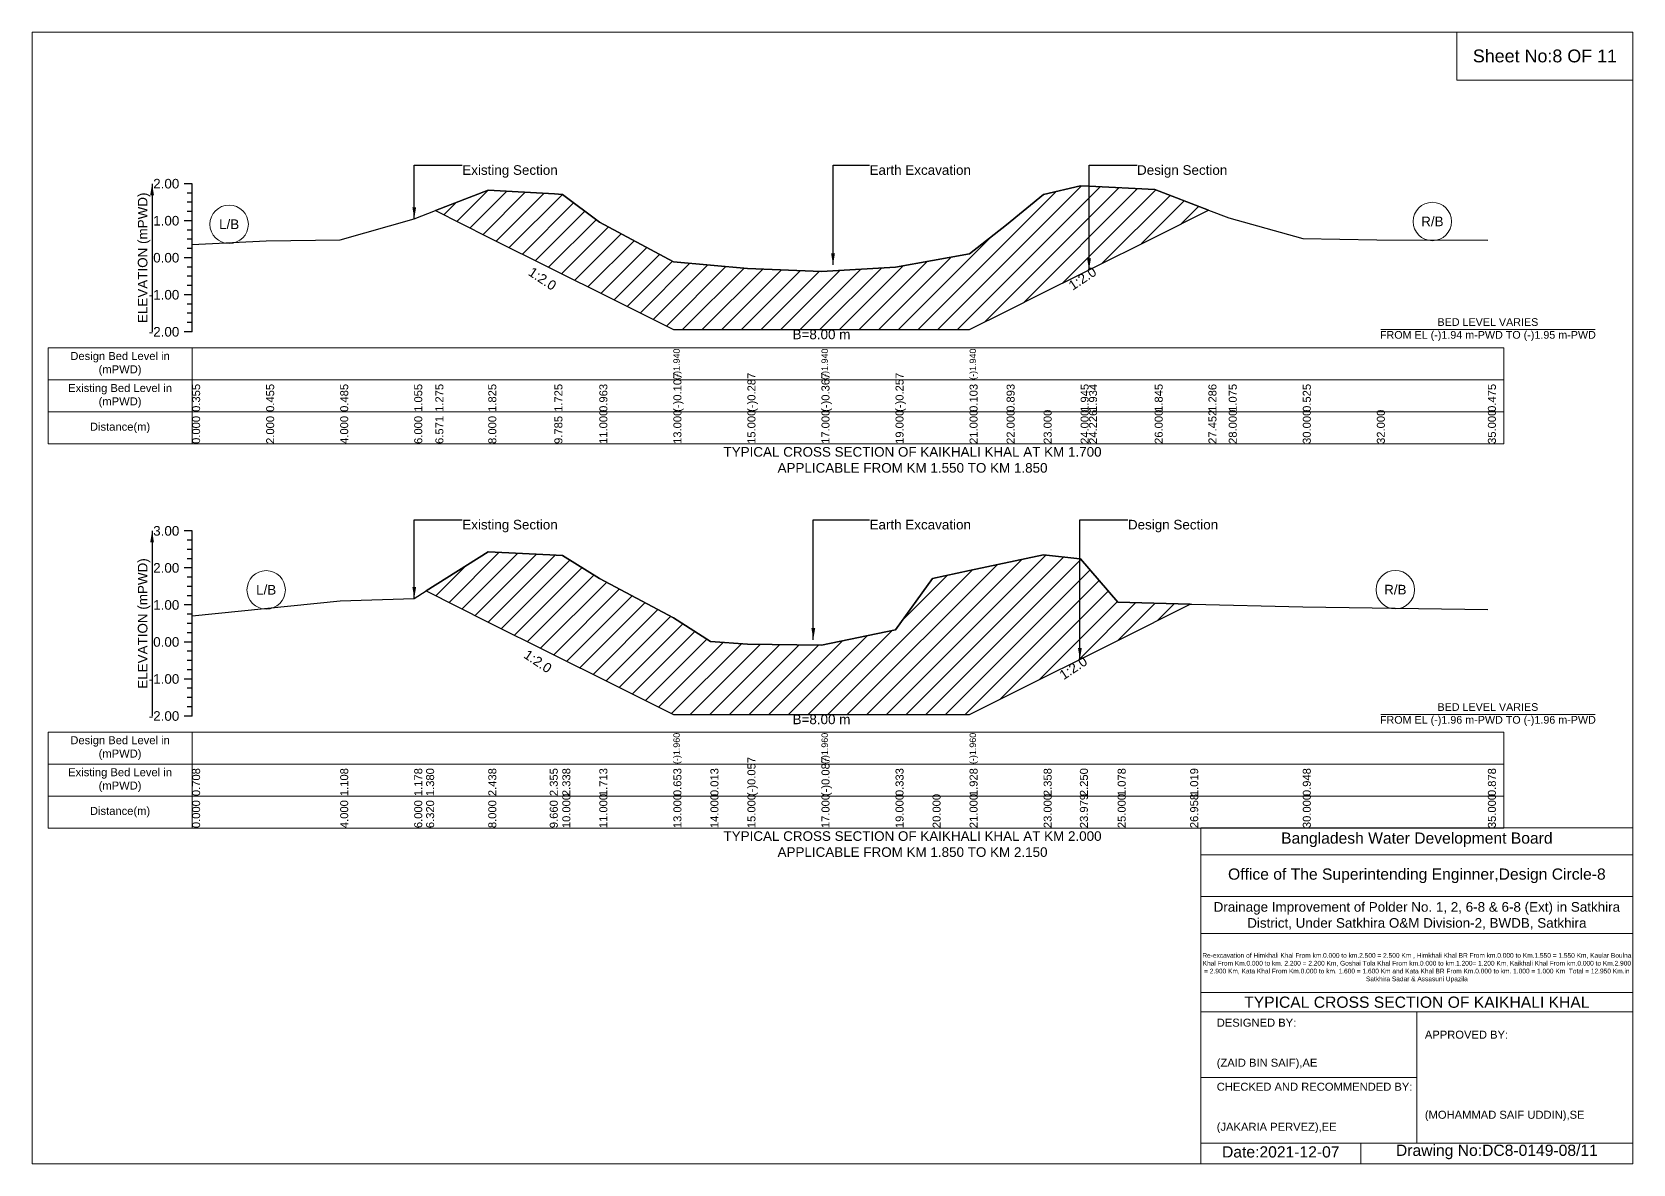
# Model space of a CAD drawing. Header units: inches. Extents: x 91000 to 628000, y -5656 to 0.
# Drawn here: x 440000 to 448000, y -5656 to 0 of the extents above; entities that cross this region are included whole.
import ezdxf

# ---------------------------------------------------------------- set-up
doc = ezdxf.new("R2010")
doc.units = ezdxf.units.IN
doc.header["$LTSCALE"] = 7
doc.header["$MEASUREMENT"] = 0
for name, color, linetype, lineweight in [('Cross section Data Border', 7, 'Continuous', 9), ('Cross Section Labels', 7, 'Continuous', 9), ('Existing_Bed_Level for Xsection', 7, 'Continuous', 25)]:
    doc.layers.add(name, color=color, linetype=linetype, lineweight=lineweight)
doc.styles.get("Standard").update_dxf_attribs({"font": 'arial.ttf'})
doc.dimstyles.get("Standard").update_dxf_attribs({"dimtxt": 0.18, "dimasz": 0.18, "dimexe": 0.18, "dimexo": 0.0625, "dimgap": 0.09, "dimtad": 0, "dimtih": 1, "dimtoh": 1, "dimdec": 4, "dimzin": 0, "dimdsep": 46, "dimtxsty": 'Standard', "dimcen": 0.09, "dimadec": 0, "dimazin": 0, "dimtfac": 1, "dimtdec": 4, "dimtofl": 0, "dimtmove": 0, "dimatfit": 3, "dimfxl": 1, "dimtolj": 1, "dimtzin": 0, "dimarcsym": 0})

msp = doc.modelspace()

# ---------------------------------------------------------------- hatches: boundary and pattern name
at = {"layer": 'Existing_Bed_Level for Xsection'}
h = msp.add_hatch(dxfattribs=at)
h.set_pattern_fill('ANSI31', color=256, scale=555, style=0)
h.paths.add_polyline_path([(442015.6, -892.3), (442280, -1024.5), (442610.3, -1189.6), (442650, -1209.5), (442835, -1302), (443205, -1487), (443575, -1487), (443945, -1487), (444315, -1487), (444685, -1487), (444870, -1394.5), (445055, -1302), (445240, -1209.5), (445281.8, -1188.6), (445610, -1024.5), (445878.6, -890.2), (445610, -786.8), (445281.8, -770.4), (445240, -768.3), (445055, -811.2), (444870, -962.9), (444685, -1109), (444315, -1175.7), (443945, -1196), (443575, -1181.2), (443205, -1147.9), (442835, -950), (442650, -811.2), (442610.3, -809), (442280, -790.5)])
h = msp.add_hatch(dxfattribs=at)
h.set_pattern_fill('ANSI31', color=256, scale=555, style=0)
h.paths.add_polyline_path([(441969.3, -2792.6), (442280, -2948), (442587.1, -3101.6), (442650, -3133), (442835, -3225.5), (443205, -3410.5), (443390, -3410.5), (443575, -3410.5), (443945, -3410.5), (444315, -3410.5), (444500, -3410.5), (444685, -3410.5), (445055, -3225.5), (445236.2, -3134.9), (445240, -3133), (445425, -3040.5), (445787.3, -2859.3), (445425, -2848.5), (445240, -2632), (445236.2, -2631.6), (445055, -2611.7), (444685, -2691.2), (444500, -2731), (444315, -2986.3), (443945, -3064), (443575, -3058.4), (443390, -3045.5), (443205, -2927.1), (442835, -2731), (442650, -2615.4), (442587.1, -2612.2), (442280, -2596.9)])

# ---------------------------------------------------------------- linework, layer by layer
at = {"layer": 'Cross section Data Border'}
for points in [[(440080, -1578.1), (447355, -1578.1), (447355, -2058.1), (440080, -2058.1)], [(440080, -3497.9), (447355, -3497.9), (447355, -3977.9), (440080, -3977.9)]]:
    msp.add_lwpolyline(points, close=True, dxfattribs=at)
for points in [[(440800, -1578.1), (440800, -2058.1)], [(440080, -1738.1), (447355, -1738.1)], [(440080, -1898.1), (447355, -1898.1)], [(440800, -3497.9), (440800, -3977.9)], [(440080, -3657.9), (447355, -3657.9)], [(440080, -3817.9), (447355, -3817.9)]]:
    msp.add_lwpolyline(points, dxfattribs=at)
at = {"layer": 'Cross Section Labels'}
for points in [[(440000, 0), (448000, 0), (448000, -5656), (440000, -5656)], [(447120, 0), (448000, 0), (448000, -240), (447120, -240)]]:
    msp.add_lwpolyline(points, close=True, dxfattribs=at)
for points in [[(446739.2, -1487), (447810.8, -1487)], [(446739.2, -3410.5), (447810.8, -3410.5)], [(445840, -5656), (445840, -3976), (448000, -3976)], [(445840, -4112), (448000, -4112)], [(445840, -4320), (448000, -4320)], [(445840, -4504), (448000, -4504)], [(445840, -4800), (448000, -4800)], [(445840, -4896), (448000, -4896)], [(446920, -4896), (446920, -5552)], [(445840, -5224), (446920, -5224)], [(445840, -5552), (448000, -5552)], [(446640, -5552), (446640, -5656)]]:
    msp.add_lwpolyline(points, dxfattribs=at)
for centre in [(440985, -960.7), (446997.5, -946.8), (441170, -2787.4), (446812.5, -2786.5)]:
    msp.add_circle(centre, 96, dxfattribs=at)
at = {"layer": 'Existing_Bed_Level for Xsection'}
for points in [[(440800, -758.1), (440760, -758.1)], [(440800, -1498.1), (440800, -1313.1), (440800, -1128.1), (440800, -943.1), (440800, -758.1)], [(440800, -1062.4), (441170, -1043.9), (441540, -1038.4), (441910, -932.9), (442015.6, -892.3), (442280, -790.5), (442610.3, -809), (442650, -811.2), (442835, -950), (443205, -1147.9), (443205, -1147.9), (443575, -1181.2), (443945, -1196), (443945, -1196), (444315, -1175.7), (444685, -1109), (444685, -1109), (444870, -962.9), (445055, -811.2), (445240, -768.3), (445281.8, -770.4), (445610, -786.8), (445878.6, -890.2), (445980, -929.2), (446350, -1031), (446720, -1038.4), (447275, -1040.2)], [(440800, -804.4), (440776, -804.4)], [(440800, -850.6), (440776, -850.6)], [(440800, -943.1), (440760, -943.1)], [(440800, -896.9), (440776, -896.9)], [(440800, -989.4), (440776, -989.4)], [(440800, -1035.6), (440776, -1035.6)], [(440800, -1081.9), (440776, -1081.9)], [(440800, -1128.1), (440760, -1128.1)], [(440800, -1174.4), (440776, -1174.4)], [(440800, -1220.6), (440776, -1220.6)], [(440800, -1266.9), (440776, -1266.9)], [(440800, -1313.1), (440760, -1313.1)], [(440800, -1359.4), (440776, -1359.4)], [(440800, -1405.6), (440776, -1405.6)], [(440800, -1498.1), (440760, -1498.1)], [(440800, -1451.9), (440776, -1451.9)], [(440800, -2492.9), (440760, -2492.9)], [(440800, -2539.2), (440776, -2539.2)], [(440800, -3417.9), (440800, -3232.9), (440800, -3047.9), (440800, -2862.9), (440800, -2677.9), (440800, -2492.9)], [(440800, -2585.4), (440776, -2585.4)], [(440800, -2631.7), (440776, -2631.7)], [(440800, -2916.9), (441540, -2842.9), (441910, -2830), (441969.3, -2792.6), (442280, -2596.9), (442587.1, -2612.2), (442650, -2615.4), (442835, -2731), (443205, -2927.1), (443205, -2927.1), (443390, -3045.5), (443575, -3058.4), (443945, -3064), (443945, -3064), (444315, -2986.3), (444500, -2731), (444685, -2691.2), (444685, -2691.2), (445055, -2611.7), (445236.2, -2631.6), (445240, -2632), (445425, -2848.5), (445787.3, -2859.3), (445795, -2859.6), (446350, -2872.5), (447275, -2885.5)], [(440800, -2677.9), (440760, -2677.9)], [(440800, -2724.2), (440776, -2724.2)], [(440800, -2770.4), (440776, -2770.4)], [(440800, -2862.9), (440760, -2862.9)], [(440800, -2816.7), (440776, -2816.7)], [(440800, -2909.2), (440776, -2909.2)], [(440800, -2955.4), (440776, -2955.4)], [(440800, -3001.7), (440776, -3001.7)], [(440800, -3047.9), (440760, -3047.9)], [(440800, -3094.2), (440776, -3094.2)], [(440800, -3140.4), (440776, -3140.4)], [(440800, -3186.7), (440776, -3186.7)], [(440800, -3232.9), (440760, -3232.9)], [(440800, -3279.2), (440776, -3279.2)], [(440800, -3325.4), (440776, -3325.4)], [(440800, -3417.9), (440760, -3417.9)], [(440800, -3371.7), (440776, -3371.7)]]:
    msp.add_lwpolyline(points, dxfattribs=at)
for points in [[(442015.6, -892.3), (442015.6, -892.3), (442280, -1024.5), (442610.3, -1189.6), (442650, -1209.5), (442835, -1302), (443205, -1487), (443205, -1487), (443575, -1487), (443945, -1487), (443945, -1487), (444315, -1487), (444685, -1487), (444685, -1487), (444870, -1394.5), (445055, -1302), (445240, -1209.5), (445281.8, -1188.6), (445610, -1024.5), (445878.6, -890.2), (445878.6, -890.2), (445878.6, -890.2), (445610, -786.8), (445281.8, -770.4), (445240, -768.3), (445055, -811.2), (444870, -962.9), (444685, -1109), (444685, -1109), (444315, -1175.7), (443945, -1196), (443945, -1196), (443575, -1181.2), (443205, -1147.9), (443205, -1147.9), (442835, -950), (442650, -811.2), (442610.3, -809), (442280, -790.5), (442015.6, -892.3)], [(441969.3, -2792.6), (442280, -2948), (442587.1, -3101.6), (442650, -3133), (442835, -3225.5), (443205, -3410.5), (443205, -3410.5), (443390, -3410.5), (443575, -3410.5), (443945, -3410.5), (443945, -3410.5), (444315, -3410.5), (444500, -3410.5), (444685, -3410.5), (444685, -3410.5), (445055, -3225.5), (445236.2, -3134.9), (445240, -3133), (445425, -3040.5), (445787.3, -2859.3), (445787.3, -2859.3), (445787.3, -2859.3), (445425, -2848.5), (445240, -2632), (445236.2, -2631.6), (445055, -2611.7), (444685, -2691.2), (444685, -2691.2), (444500, -2731), (444315, -2986.3), (443945, -3064), (443945, -3064), (443575, -3058.4), (443390, -3045.5), (443205, -2927.1), (443205, -2927.1), (442835, -2731), (442650, -2615.4), (442587.1, -2612.2), (442280, -2596.9)]]:
    msp.add_lwpolyline(points, close=True, dxfattribs=at)

# ---------------------------------------------------------------- texts
at = {"layer": 'Cross section Data Border', "char_height": 40, "width": 640, "attachment_point": 5}
for s, insert in [('Design Bed Level in (mPWD)', (440440, -1658.1)), ('Existing Bed Level in (mPWD)', (440440, -1818.1)), ('Distance(m)', (440440, -1978.1)), ('Design Bed Level in (mPWD)', (440440, -3577.9)), ('Existing Bed Level in (mPWD)', (440440, -3737.9)), ('Distance(m)', (440440, -3897.9))]:
    msp.add_mtext(s, dxfattribs=dict(at, insert=insert))
at = {"layer": 'Cross Section Labels'}
for s, insert, char_height, attachment_point in [('Sheet No:8 OF 11', (447560, -120), 64, 5), ('Existing Section', (442150, -665.6), 48, 1), ('Earth Excavation', (444185, -665.6), 48, 1), ('Design Section', (445521.8, -665.6), 48, 1), ('L/B', (440985, -960.7), 48, 5), ('R/B', (446997.5, -946.8), 48, 5), ('BED LEVEL VARIES ^JFROM EL (-)1.94 m-PWD TO (-)1.95 m-PWD', (447275, -1487), 38.4, 5), ('B=8.00 m', (443945, -1487), 48, 2), ('TYPICAL CROSS SECTION OF KAIKHALI KHAL AT KM 1.700^JAPPLICABLE FROM KM 1.550 TO KM 1.850', (444400, -2138.1), 48, 5), ('Existing Section', (442150, -2437.4), 48, 1), ('Earth Excavation', (444185, -2437.4), 48, 1), ('Design Section', (445476.2, -2437.4), 48, 1), ('L/B', (441170, -2787.4), 48, 5), ('R/B', (446812.5, -2786.5), 48, 5), ('BED LEVEL VARIES ^JFROM EL (-)1.96 m-PWD TO (-)1.96 m-PWD', (447275, -3410.5), 38.4, 5), ('B=8.00 m', (443945, -3410.5), 48, 2), ('TYPICAL CROSS SECTION OF KAIKHALI KHAL AT KM 2.000^JAPPLICABLE FROM KM 1.850 TO KM 2.150', (444400, -4057.9), 48, 5), ('Bangladesh Water Development Board', (446920, -4036), 56, 5), ('Office of The Superintending Enginner,Design Circle-8', (446920, -4216), 56, 5)]:
    msp.add_mtext(s, dxfattribs=dict(at, insert=insert, char_height=char_height, attachment_point=attachment_point))
at = {"layer": 'Cross Section Labels', "char_height": 48, "attachment_point": 2}
for insert, rotation in [((442564, -1212.8), 326.30993), ((445235.6, -1211.7), 33.69007), ((442540.9, -3124.7), 326.30993), ((445189.9, -3158), 33.69007)]:
    msp.add_mtext('1:2.0', dxfattribs=dict(at, insert=insert, rotation=rotation))
at = {"layer": 'Cross Section Labels'}
for s, insert, char_height, width, attachment_point in [('Drainage Improvement of Polder No. 1, 2, 6-8 & 6-8 (Ext) in Satkhira District, Under Satkhira O&M Division-2, BWDB, Satkhira', (446920, -4416), 48, 2240, 5), ('Re-excavation of Himkhali Khal From km.0.000 to km.2.500 = 2.500 Km , Himkhali Khal BR From km.0.000 to Km.1.550 = 1.550 Km, Kaular Boulna Khal From Km.0.000 to km. 2.200 = 2.200 Km, Goshai Tola Khal From km.0.000 to km.1.200= 1.200 Km, Kaikhali Khal From km.0.000 to Km.2.900 = 2.900 Km, Kata Khal From Km.0.000 to km. 1.600 = 1.600 Km and Kata Khal BR From Km.0.000 to km. 1.000 = 1.000 Km  Total = 12.950 Km.in Satkhira Sadar & Assasuni Upazila', (446920, -4676), 23.4814, 2160, 5), ('TYPICAL CROSS SECTION OF KAIKHALI KHAL', (446920, -4848), 56, 2240, 5), ('DESIGNED BY:^J^J^J(ZAID BIN SAIF),AE', (445920, -5056), 40, 1120, 4), ('APPROVED BY:^J^J^J^J^J^J(MOHAMMAD SAIF UDDIN),SE', (446960, -5216), 40, 1120, 4), ('CHECKED AND RECOMMENDED BY:^J^J^J(JAKARIA PERVEZ),EE', (445920, -5376), 40, 1120, 4), ('Date:2021-12-07', (446240, -5596), 56, 1120, 5), ('Drawing No:DC8-0149-08/11', (447320, -5596), 56, 1760, 5)]:
    msp.add_mtext(s, dxfattribs=dict(at, insert=insert, char_height=char_height, width=width, attachment_point=attachment_point))
at = {"layer": 'Existing_Bed_Level for Xsection', "char_height": 48, "attachment_point": 6}
for s, insert in [('2.00', (440736, -758.1)), ('1.00', (440736, -943.1)), ('0.00', (440736, -1128.1)), ('-1.00', (440736, -1313.1)), ('-2.00', (440736, -1498.1)), ('3.00', (440736, -2492.9)), ('2.00', (440736, -2677.9)), ('1.00', (440736, -2862.9)), ('0.00', (440736, -3047.9)), ('-1.00', (440736, -3232.9)), ('-2.00', (440736, -3417.9))]:
    msp.add_mtext(s, dxfattribs=dict(at, insert=insert))
at = {"layer": 'Existing_Bed_Level for Xsection', "rotation": 90}
for s, insert, char_height, attachment_point in [('ELEVATION (mPWD)', (440560, -1128.1), 48, 5), ('(-)1.940', (443205, -1738.1), 32, 1), ('(-)1.940', (443945, -1738.1), 32, 1), ('(-)1.940', (444685, -1738.1), 32, 1), ('(-)0.107', (443205, -1898.1), 40, 1), ('(-)0.287', (443575, -1898.1), 40, 1), ('(-)0.367', (443945, -1898.1), 40, 1), ('(-)0.257', (444315, -1898.1), 40, 1), ('1.934', (445281.8, -1898.1), 40, 1), ('0.355', (440800, -1898.1), 40, 1), ('0.455', (441170, -1898.1), 40, 1), ('0.485', (441540, -1898.1), 40, 1), ('1.055', (441910, -1898.1), 40, 1), ('1.275', (442015.6, -1898.1), 40, 1), ('1.825', (442280, -1898.1), 40, 1), ('1.725', (442610.3, -1898.1), 40, 1), ('0.963', (442835, -1898.1), 40, 1), ('0.103', (444685, -1898.1), 40, 1), ('0.893', (444870, -1898.1), 40, 1), ('1.945', (445240, -1898.1), 40, 1), ('1.845', (445610, -1898.1), 40, 1), ('1.286', (445878.6, -1898.1), 40, 1), ('1.075', (445980, -1898.1), 40, 1), ('0.525', (446350, -1898.1), 40, 1), ('0.475', (447275, -1898.1), 40, 1), ('11.000', (442835, -2058.1), 40, 1), ('13.000', (443205, -2058.1), 40, 1), ('15.000', (443575, -2058.1), 40, 1), ('17.000', (443945, -2058.1), 40, 1), ('19.000', (444315, -2058.1), 40, 1), ('21.000', (444685, -2058.1), 40, 1), ('22.000', (444870, -2058.1), 40, 1), ('23.000', (445055, -2058.1), 40, 1), ('24.000', (445240, -2058.1), 40, 1), ('24.226', (445281.8, -2058.1), 40, 1), ('26.000', (445610, -2058.1), 40, 1), ('27.452', (445878.6, -2058.1), 40, 1), ('28.000', (445980, -2058.1), 40, 1), ('30.000', (446350, -2058.1), 40, 1), ('32.000', (446720, -2058.1), 40, 1), ('35.000', (447275, -2058.1), 40, 1), ('0.000', (440800, -2058.1), 40, 1), ('2.000', (441170, -2058.1), 40, 1), ('4.000', (441540, -2058.1), 40, 1), ('6.000', (441910, -2058.1), 40, 1), ('6.571', (442015.6, -2058.1), 40, 1), ('8.000', (442280, -2058.1), 40, 1), ('9.785', (442610.3, -2058.1), 40, 1), ('ELEVATION (mPWD)', (440560, -2955.4), 48, 5), ('(-)1.960', (443205, -3657.9), 32, 1), ('(-)1.960', (443945, -3657.9), 32, 1), ('(-)1.960', (444685, -3657.9), 32, 1), ('(-)0.057', (443575, -3817.9), 40, 1), ('(-)0.087', (443945, -3817.9), 40, 1), ('0.708', (440800, -3817.9), 40, 1), ('1.108', (441540, -3817.9), 40, 1), ('1.178', (441910, -3817.9), 40, 1), ('1.380', (441969.3, -3817.9), 40, 1), ('2.438', (442280, -3817.9), 40, 1), ('2.355', (442587.1, -3817.9), 40, 1), ('2.338', (442650, -3817.9), 40, 1), ('1.713', (442835, -3817.9), 40, 1), ('0.653', (443205, -3817.9), 40, 1), ('0.013', (443390, -3817.9), 40, 1), ('0.333', (444315, -3817.9), 40, 1), ('1.928', (444685, -3817.9), 40, 1), ('2.358', (445055, -3817.9), 40, 1), ('2.250', (445236.2, -3817.9), 40, 1), ('1.078', (445425, -3817.9), 40, 1), ('1.019', (445787.3, -3817.9), 40, 1), ('0.948', (446350, -3817.9), 40, 1), ('0.878', (447275, -3817.9), 40, 1), ('10.000', (442650, -3977.9), 40, 1), ('11.000', (442835, -3977.9), 40, 1), ('13.000', (443205, -3977.9), 40, 1), ('14.000', (443390, -3977.9), 40, 1), ('15.000', (443575, -3977.9), 40, 1), ('17.000', (443945, -3977.9), 40, 1), ('19.000', (444315, -3977.9), 40, 1), ('20.000', (444500, -3977.9), 40, 1), ('21.000', (444685, -3977.9), 40, 1), ('23.000', (445055, -3977.9), 40, 1), ('23.979', (445236.2, -3977.9), 40, 1), ('25.000', (445425, -3977.9), 40, 1), ('26.958', (445787.3, -3977.9), 40, 1), ('30.000', (446350, -3977.9), 40, 1), ('35.000', (447275, -3977.9), 40, 1), ('0.000', (440800, -3977.9), 40, 1), ('4.000', (441540, -3977.9), 40, 1), ('6.000', (441910, -3977.9), 40, 1), ('6.320', (441969.3, -3977.9), 40, 1), ('8.000', (442280, -3977.9), 40, 1), ('9.660', (442587.1, -3977.9), 40, 1)]:
    msp.add_mtext(s, dxfattribs=dict(at, insert=insert, char_height=char_height, attachment_point=attachment_point))

# ---------------------------------------------------------------- leaders
at = {"layer": 'Cross Section Labels', "annotation_type": 0, "has_hookline": 1, "hookline_direction": 0}
for points, text_width in [([(441910, -932.9), (441910, -665.6), (442149.9, -665.6)], 467.2), ([(444002.7, -1164), (444002.7, -665.6), (444184.9, -665.6)], 497), ([(445281.8, -1188.6), (445281.8, -665.6), (445521.7, -665.6)], 441.2), ([(441910, -2830), (441910, -2437.4), (442149.9, -2437.4)], 467.2), ([(443904.1, -3036.2), (443904.1, -2437.4), (444184.9, -2437.4)], 497), ([(445236.2, -3134.9), (445236.2, -2437.4), (445476.1, -2437.4)], 441.2)]:
    msp.add_leader(points, dimstyle='Standard', override={"dimasz": 57.6}, dxfattribs=dict(at, text_width=text_width))
at = {"layer": 'Existing_Bed_Level for Xsection'}
for points in [[(440600, -758.1), (440600, -1498.1)], [(440600, -2492.9), (440600, -3417.9)]]:
    msp.add_leader(points, dimstyle='Standard', override={"dimasz": 57.6}, dxfattribs=at)

doc.saveas('drawing.dxf')
